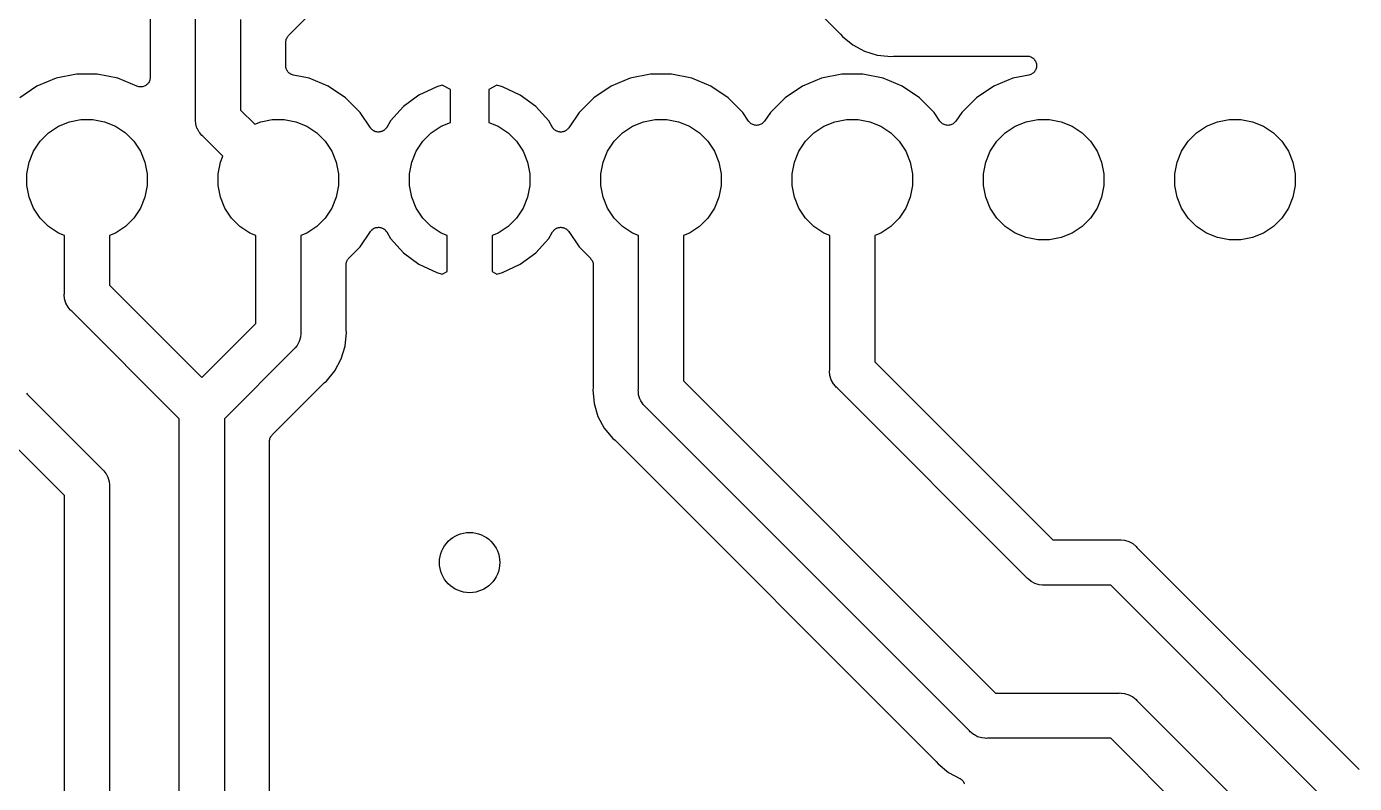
# Model space of a CAD drawing. Extents: x 102.4 to 160.8, y -97.5 to -19.5.
# Drawn here: x 122.64 to 140.27, y -51.19 to -41.15 of the extents above; entities that cross this region are included whole.
import ezdxf

# ---------------------------------------------------------------- set-up
doc = ezdxf.new("R2010")
doc.units = 0
doc.layers.add('BLACK', color=7, linetype='CONTINUOUS')

msp = doc.modelspace()

# ---------------------------------------------------------------- linework, layer by layer
at = {"layer": 'BLACK', "linetype": 'CONTINUOUS'}
for p, q in [((126.121, -41.2676), (129.125, -38.2641)), ((133.003, -40.8041), (133.44, -41.2407)), ((124.284, -40.9824), (124.284, -41.8225)), ((124.884, -42.3653), (124.884, -40.9467)), ((125.484, -41.0563), (125.484, -42.2557)), ((133.44, -41.2407), (133.441, -41.242)), ((133.441, -41.242), (133.445, -41.2462)), ((133.445, -41.2462), (133.448, -41.25)), ((126.084, -41.3556), (126.085, -41.3439)), ((126.084, -41.3569), (126.084, -41.3556)), ((126.084, -41.357), (126.084, -41.3569)), ((126.084, -41.3574), (126.084, -41.357)), ((126.084, -41.357), (126.084, -41.357)), ((126.084, -41.6682), (126.084, -41.3574)), ((126.085, -41.3439), (126.087, -41.3323)), ((126.087, -41.331), (126.09, -41.3198)), ((126.087, -41.3317), (126.087, -41.331)), ((126.087, -41.3323), (126.087, -41.3317)), ((126.09, -41.3198), (126.094, -41.3086)), ((126.094, -41.3074), (126.1, -41.297)), ((126.094, -41.308), (126.094, -41.3074)), ((126.094, -41.3086), (126.094, -41.308)), ((126.1, -41.297), (126.105, -41.2867)), ((126.105, -41.2867), (126.106, -41.2862)), ((126.106, -41.2856), (126.114, -41.2767)), ((126.106, -41.2862), (126.106, -41.2856)), ((126.114, -41.2767), (126.121, -41.2676)), ((133.448, -41.25), (133.473, -41.2795)), ((133.473, -41.2795), (133.61, -41.3919)), ((133.61, -41.3919), (133.766, -41.4755)), ((133.766, -41.4755), (133.936, -41.527)), ((133.936, -41.527), (134.074, -41.5406)), ((134.074, -41.5406), (134.074, -41.5406)), ((134.074, -41.5406), (134.112, -41.5444)), ((134.112, -41.5444), (134.15, -41.5406)), ((134.15, -41.5406), (134.152, -41.5404)), ((134.152, -41.5404), (134.157, -41.5405)), ((134.157, -41.5405), (134.162, -41.54)), ((134.162, -41.54), (135.923, -41.54)), ((135.923, -41.54), (135.925, -41.54)), ((135.925, -41.54), (135.937, -41.5414)), ((135.925, -41.54), (135.925, -41.54)), ((135.925, -41.54), (135.925, -41.54)), ((135.937, -41.5414), (135.95, -41.5428)), ((135.95, -41.5428), (135.95, -41.5428)), ((135.95, -41.5428), (135.95, -41.5428)), ((135.95, -41.5428), (135.961, -41.5465)), ((135.961, -41.5465), (135.973, -41.5502)), ((135.973, -41.5502), (135.973, -41.5503)), ((135.973, -41.5503), (135.973, -41.5503)), ((135.973, -41.5503), (135.984, -41.5561)), ((135.984, -41.5561), (135.995, -41.5621)), ((135.995, -41.5621), (135.995, -41.5622)), ((135.995, -41.5622), (135.995, -41.5622)), ((135.995, -41.5622), (136.004, -41.5695)), ((136.004, -41.5695), (136.014, -41.5781)), ((136.014, -41.5781), (136.014, -41.5781)), ((136.014, -41.5781), (136.014, -41.5781)), ((136.014, -41.5781), (136.021, -41.5868)), ((136.021, -41.5868), (136.029, -41.5974)), ((136.029, -41.5974), (136.029, -41.5974)), ((136.029, -41.5974), (136.029, -41.5975)), ((136.029, -41.5975), (136.035, -41.6081)), ((126.085, -41.6801), (126.084, -41.6682)), ((126.086, -41.6919), (126.085, -41.6801)), ((126.086, -41.6924), (126.086, -41.6919)), ((126.086, -41.6929), (126.086, -41.6924)), ((126.09, -41.7042), (126.086, -41.6929)), ((126.093, -41.7157), (126.09, -41.7042)), ((126.093, -41.7162), (126.093, -41.7157)), ((126.094, -41.7166), (126.093, -41.7162)), ((126.099, -41.7271), (126.094, -41.7166)), ((126.105, -41.7377), (126.099, -41.7271)), ((126.105, -41.7381), (126.105, -41.7377)), ((126.105, -41.7385), (126.105, -41.7381)), ((126.113, -41.7477), (126.105, -41.7385)), ((126.12, -41.757), (126.113, -41.7477)), ((126.121, -41.7573), (126.12, -41.757)), ((126.121, -41.7577), (126.121, -41.7573)), ((126.13, -41.7653), (126.121, -41.7577)), ((126.139, -41.773), (126.13, -41.7653)), ((126.14, -41.7732), (126.139, -41.773)), ((126.14, -41.7735), (126.14, -41.7732)), ((126.15, -41.7792), (126.14, -41.7735)), ((135.994, -41.7728), (135.983, -41.7786)), ((136.003, -41.765), (135.994, -41.7727)), ((135.994, -41.7727), (135.994, -41.7727)), ((135.994, -41.7727), (135.994, -41.7728)), ((136.013, -41.7571), (136.003, -41.765)), ((136.021, -41.7474), (136.013, -41.757)), ((136.013, -41.757), (136.013, -41.7571)), ((136.013, -41.7571), (136.013, -41.7571)), ((136.029, -41.738), (136.021, -41.7474)), ((136.034, -41.727), (136.029, -41.7379)), ((136.029, -41.7379), (136.029, -41.738)), ((136.029, -41.738), (136.029, -41.738)), ((136.04, -41.7162), (136.034, -41.727)), ((136.035, -41.6081), (136.041, -41.6193)), ((136.044, -41.7039), (136.04, -41.7161)), ((136.04, -41.7161), (136.04, -41.7162)), ((136.04, -41.7162), (136.04, -41.7162)), ((136.041, -41.6193), (136.041, -41.6194)), ((136.041, -41.6194), (136.041, -41.6194)), ((136.041, -41.6194), (136.044, -41.6306)), ((136.044, -41.6306), (136.048, -41.6431)), ((136.048, -41.6925), (136.044, -41.7039)), ((136.048, -41.6431), (136.048, -41.6432)), ((136.048, -41.6432), (136.048, -41.6432)), ((136.048, -41.6432), (136.049, -41.6548)), ((136.049, -41.6796), (136.048, -41.6924)), ((136.048, -41.6924), (136.048, -41.6925)), ((136.048, -41.6925), (136.048, -41.6925)), ((136.049, -41.6548), (136.05, -41.6678)), ((136.05, -41.6679), (136.049, -41.6796)), ((136.05, -41.6678), (136.05, -41.6678)), ((136.05, -41.6678), (136.05, -41.6679)), ((122.781, -41.9393), (122.552, -42.0925)), ((123.036, -41.8338), (122.781, -41.9393)), ((123.306, -41.78), (123.036, -41.8338)), ((123.582, -41.78), (123.306, -41.78)), ((123.852, -41.8338), (123.582, -41.78)), ((124.108, -41.9399), (123.852, -41.8338)), ((124.12, -41.9434), (124.108, -41.9399)), ((124.131, -41.9469), (124.12, -41.9434)), ((124.132, -41.947), (124.131, -41.9469)), ((124.132, -41.9471), (124.132, -41.947)), ((124.144, -41.9483), (124.132, -41.9471)), ((124.156, -41.9495), (124.144, -41.9483)), ((124.157, -41.9495), (124.156, -41.9495)), ((124.156, -41.9495), (124.156, -41.9495)), ((124.169, -41.9484), (124.157, -41.9495)), ((124.181, -41.9473), (124.169, -41.9484)), ((124.193, -41.9437), (124.181, -41.9471)), ((124.181, -41.9471), (124.181, -41.9472)), ((124.181, -41.9472), (124.181, -41.9473)), ((124.205, -41.9403), (124.193, -41.9437)), ((124.216, -41.9344), (124.205, -41.94)), ((124.205, -41.94), (124.205, -41.9401)), ((124.205, -41.9401), (124.205, -41.9403)), ((124.227, -41.9288), (124.216, -41.9344)), ((124.236, -41.9208), (124.227, -41.9284)), ((124.227, -41.9284), (124.227, -41.9286)), ((124.227, -41.9286), (124.227, -41.9288)), ((124.246, -41.9133), (124.236, -41.9208)), ((124.254, -41.9035), (124.246, -41.9128)), ((124.246, -41.9128), (124.246, -41.913)), ((124.246, -41.913), (124.246, -41.9133)), ((124.262, -41.8943), (124.254, -41.9035)), ((124.268, -41.8831), (124.262, -41.8937)), ((124.262, -41.8937), (124.262, -41.894)), ((124.262, -41.894), (124.262, -41.8943)), ((124.274, -41.8726), (124.268, -41.8831)), ((124.278, -41.8605), (124.274, -41.8719)), ((124.274, -41.8719), (124.274, -41.8722)), ((124.274, -41.8722), (124.274, -41.8726)), ((124.281, -41.8489), (124.278, -41.8605)), ((124.283, -41.8363), (124.281, -41.8483)), ((124.281, -41.8483), (124.281, -41.8486)), ((124.281, -41.8486), (124.281, -41.8489)), ((124.284, -41.8243), (124.283, -41.8363)), ((124.284, -41.8225), (124.284, -41.8236)), ((124.284, -41.8236), (124.284, -41.8236)), ((124.284, -41.8236), (124.284, -41.8237)), ((124.284, -41.8237), (124.284, -41.8243)), ((126.161, -41.7849), (126.15, -41.7792)), ((126.161, -41.7851), (126.161, -41.7849)), ((126.162, -41.7853), (126.161, -41.7851)), ((126.173, -41.7888), (126.162, -41.7853)), ((126.184, -41.7924), (126.173, -41.7888)), ((126.185, -41.7926), (126.184, -41.7924)), ((126.186, -41.7928), (126.185, -41.7926)), ((126.185, -41.7926), (126.185, -41.7926)), ((126.185, -41.7926), (126.185, -41.7926)), ((126.392, -41.8338), (126.186, -41.7928)), ((126.647, -41.9393), (126.392, -41.8338)), ((126.876, -42.0925), (126.647, -41.9393)), ((128.087, -41.9476), (127.852, -42.0584)), ((128.161, -41.9251), (128.087, -41.9476)), ((128.27, -41.9852), (128.161, -41.9251)), ((128.887, -41.9251), (128.778, -41.9852)), ((128.961, -41.9476), (128.887, -41.9251)), ((129.196, -42.0584), (128.961, -41.9476)), ((130.401, -41.9393), (130.172, -42.0925)), ((130.656, -41.8338), (130.401, -41.9393)), ((130.926, -41.78), (130.656, -41.8338)), ((131.202, -41.78), (130.926, -41.78)), ((131.472, -41.8338), (131.202, -41.78)), ((131.727, -41.9393), (131.472, -41.8338)), ((131.956, -42.0925), (131.727, -41.9393)), ((132.941, -41.9393), (132.712, -42.0925)), ((133.196, -41.8338), (132.941, -41.9393)), ((133.466, -41.78), (133.196, -41.8338)), ((133.742, -41.78), (133.466, -41.78)), ((134.012, -41.8338), (133.742, -41.78)), ((134.267, -41.9393), (134.012, -41.8338)), ((134.496, -42.0925), (134.267, -41.9393)), ((135.481, -41.9393), (135.252, -42.0925)), ((135.736, -41.8338), (135.481, -41.9393)), ((135.948, -41.7916), (135.736, -41.8338)), ((135.96, -41.7879), (135.948, -41.7916)), ((135.972, -41.7844), (135.96, -41.7879)), ((135.983, -41.7786), (135.972, -41.7844)), ((135.972, -41.7844), (135.972, -41.7844)), ((135.972, -41.7844), (135.972, -41.7844)), ((127.071, -42.2876), (126.876, -42.0925)), ((127.852, -42.0584), (127.646, -42.2111)), ((128.27, -42.4193), (128.27, -41.9852)), ((128.778, -41.9852), (128.778, -42.4193)), ((129.402, -42.2111), (129.196, -42.0584)), ((130.172, -42.0925), (129.977, -42.2876)), ((132.151, -42.2876), (131.956, -42.0925)), ((132.712, -42.0925), (132.517, -42.2876)), ((134.691, -42.2876), (134.496, -42.0925)), ((135.252, -42.0925), (135.057, -42.2876)), ((125.484, -42.2557), (125.672, -42.4434)), ((127.208, -42.492), (127.071, -42.2876)), ((127.646, -42.2111), (127.474, -42.4009)), ((129.574, -42.4009), (129.402, -42.2111)), ((129.977, -42.2876), (129.84, -42.492)), ((132.228, -42.4027), (132.151, -42.2876)), ((132.517, -42.2876), (132.44, -42.4027)), ((134.768, -42.4027), (134.691, -42.2876)), ((135.057, -42.2876), (134.98, -42.4027)), ((122.934, -42.5586), (123.065, -42.471)), ((123.065, -42.471), (123.211, -42.4107)), ((123.211, -42.4107), (123.365, -42.38)), ((123.365, -42.38), (123.523, -42.38)), ((123.523, -42.38), (123.677, -42.4107)), ((123.677, -42.4107), (123.823, -42.471)), ((123.823, -42.471), (123.954, -42.5586)), ((124.883, -42.38), (124.884, -42.3653)), ((124.884, -42.3947), (124.883, -42.38)), ((124.888, -42.4388), (124.884, -42.3947)), ((124.884, -42.3947), (124.884, -42.3947)), ((124.905, -42.4954), (124.888, -42.4388)), ((125.672, -42.4434), (125.751, -42.4107)), ((125.751, -42.4107), (125.905, -42.38)), ((125.905, -42.38), (126.063, -42.38)), ((126.063, -42.38), (126.217, -42.4107)), ((126.217, -42.4107), (126.363, -42.471)), ((126.363, -42.471), (126.494, -42.5586)), ((127.474, -42.4009), (127.423, -42.4868)), ((128.014, -42.5586), (128.145, -42.471)), ((128.145, -42.471), (128.27, -42.4193)), ((128.778, -42.4193), (128.903, -42.471)), ((128.903, -42.471), (129.034, -42.5586)), ((129.625, -42.4868), (129.574, -42.4009)), ((130.554, -42.5586), (130.685, -42.471)), ((130.685, -42.471), (130.831, -42.4107)), ((130.831, -42.4107), (130.985, -42.38)), ((130.985, -42.38), (131.143, -42.38)), ((131.143, -42.38), (131.297, -42.4107)), ((131.297, -42.4107), (131.443, -42.471)), ((131.443, -42.471), (131.574, -42.5586)), ((132.236, -42.4121), (132.228, -42.4027)), ((132.244, -42.4214), (132.236, -42.4121)), ((132.244, -42.4216), (132.244, -42.4214)), ((132.244, -42.4219), (132.244, -42.4216)), ((132.253, -42.4296), (132.244, -42.4219)), ((132.263, -42.4373), (132.253, -42.4296)), ((132.263, -42.4374), (132.263, -42.4373)), ((132.263, -42.4376), (132.263, -42.4374)), ((132.274, -42.4433), (132.263, -42.4376)), ((132.284, -42.4491), (132.274, -42.4433)), ((132.285, -42.4492), (132.284, -42.4491)), ((132.285, -42.4494), (132.285, -42.4492)), ((132.297, -42.453), (132.285, -42.4494)), ((132.308, -42.4565), (132.297, -42.453)), ((132.309, -42.4566), (132.308, -42.4565)), ((132.308, -42.4565), (132.308, -42.4565)), ((132.321, -42.4579), (132.309, -42.4566)), ((132.333, -42.4592), (132.321, -42.4579)), ((132.346, -42.458), (132.333, -42.4592)), ((132.333, -42.4592), (132.333, -42.4591)), ((132.333, -42.4591), (132.333, -42.4592)), ((132.357, -42.457), (132.346, -42.458)), ((132.358, -42.4569), (132.357, -42.457)), ((132.37, -42.4534), (132.358, -42.4568)), ((132.358, -42.4568), (132.358, -42.4569)), ((132.381, -42.45), (132.37, -42.4534)), ((132.382, -42.4499), (132.381, -42.45)), ((132.393, -42.4442), (132.382, -42.4498)), ((132.382, -42.4498), (132.382, -42.4499)), ((132.403, -42.4386), (132.393, -42.4442)), ((132.404, -42.4384), (132.403, -42.4386)), ((132.413, -42.4308), (132.404, -42.4382)), ((132.404, -42.4382), (132.404, -42.4384)), ((132.423, -42.4231), (132.413, -42.4308)), ((132.431, -42.4136), (132.423, -42.4227)), ((132.423, -42.4227), (132.423, -42.4229)), ((132.423, -42.4229), (132.423, -42.4231)), ((132.439, -42.4042), (132.431, -42.4136)), ((132.44, -42.4027), (132.439, -42.4036)), ((132.439, -42.4036), (132.439, -42.4036)), ((132.439, -42.4036), (132.439, -42.4037)), ((132.439, -42.4037), (132.439, -42.4042)), ((133.094, -42.5586), (133.225, -42.471)), ((133.225, -42.471), (133.371, -42.4107)), ((133.371, -42.4107), (133.525, -42.38)), ((133.525, -42.38), (133.683, -42.38)), ((133.683, -42.38), (133.837, -42.4107)), ((133.837, -42.4107), (133.983, -42.471)), ((133.983, -42.471), (134.114, -42.5586)), ((134.776, -42.4121), (134.768, -42.4027)), ((134.784, -42.4214), (134.776, -42.4121)), ((134.784, -42.4216), (134.784, -42.4214)), ((134.784, -42.4219), (134.784, -42.4216)), ((134.793, -42.4296), (134.784, -42.4219)), ((134.803, -42.4373), (134.793, -42.4296)), ((134.803, -42.4374), (134.803, -42.4373)), ((134.803, -42.4376), (134.803, -42.4374)), ((134.814, -42.4433), (134.803, -42.4376)), ((134.824, -42.4491), (134.814, -42.4433)), ((134.825, -42.4492), (134.824, -42.4491)), ((134.825, -42.4494), (134.825, -42.4492)), ((134.837, -42.453), (134.825, -42.4494)), ((134.848, -42.4565), (134.837, -42.453)), ((134.849, -42.4566), (134.848, -42.4565)), ((134.848, -42.4565), (134.848, -42.4565)), ((134.861, -42.4579), (134.849, -42.4566)), ((134.873, -42.4592), (134.861, -42.4579)), ((134.886, -42.458), (134.873, -42.4592)), ((134.873, -42.4592), (134.873, -42.4591)), ((134.873, -42.4591), (134.873, -42.4592)), ((134.897, -42.457), (134.886, -42.458)), ((134.898, -42.4569), (134.897, -42.457)), ((134.91, -42.4534), (134.898, -42.4568)), ((134.898, -42.4568), (134.898, -42.4569)), ((134.921, -42.45), (134.91, -42.4534)), ((134.922, -42.4499), (134.921, -42.45)), ((134.933, -42.4442), (134.922, -42.4498)), ((134.922, -42.4498), (134.922, -42.4499)), ((134.943, -42.4386), (134.933, -42.4442)), ((134.944, -42.4384), (134.943, -42.4386)), ((134.953, -42.4308), (134.944, -42.4382)), ((134.944, -42.4382), (134.944, -42.4384)), ((134.963, -42.4231), (134.953, -42.4308)), ((134.971, -42.4136), (134.963, -42.4227)), ((134.963, -42.4227), (134.963, -42.4229)), ((134.963, -42.4229), (134.963, -42.4231)), ((134.979, -42.4042), (134.971, -42.4136)), ((134.98, -42.4027), (134.979, -42.4036)), ((134.979, -42.4036), (134.979, -42.4036)), ((134.979, -42.4036), (134.979, -42.4037)), ((134.979, -42.4037), (134.979, -42.4042)), ((135.634, -42.5586), (135.765, -42.471)), ((135.765, -42.471), (135.911, -42.4107)), ((135.911, -42.4107), (136.065, -42.38)), ((136.065, -42.38), (136.223, -42.38)), ((136.223, -42.38), (136.377, -42.4107)), ((136.377, -42.4107), (136.523, -42.471)), ((136.523, -42.471), (136.654, -42.5586)), ((138.174, -42.5586), (138.305, -42.471)), ((138.305, -42.471), (138.451, -42.4107)), ((138.451, -42.4107), (138.605, -42.38)), ((138.605, -42.38), (138.763, -42.38)), ((138.763, -42.38), (138.917, -42.4107)), ((138.917, -42.4107), (139.063, -42.471)), ((139.063, -42.471), (139.194, -42.5586)), ((122.823, -42.67), (122.934, -42.5586)), ((123.954, -42.5586), (124.065, -42.67)), ((124.911, -42.5064), (124.905, -42.4954)), ((124.933, -42.5475), (124.911, -42.5064)), ((124.942, -42.5586), (124.933, -42.5475)), ((124.971, -42.5932), (124.942, -42.5586)), ((124.982, -42.6026), (124.971, -42.5932)), ((125.247, -42.8677), (124.982, -42.6026)), ((126.494, -42.5586), (126.605, -42.67)), ((127.21, -42.4942), (127.208, -42.492)), ((127.211, -42.4966), (127.21, -42.4942)), ((127.218, -42.5037), (127.211, -42.4966)), ((127.224, -42.5112), (127.218, -42.5037)), ((127.226, -42.513), (127.224, -42.5112)), ((127.228, -42.515), (127.226, -42.513)), ((127.236, -42.5208), (127.228, -42.515)), ((127.243, -42.5269), (127.236, -42.5208)), ((127.245, -42.5283), (127.243, -42.5269)), ((127.248, -42.5299), (127.245, -42.5283)), ((127.256, -42.5341), (127.248, -42.5299)), ((127.265, -42.5387), (127.256, -42.5341)), ((127.267, -42.5395), (127.265, -42.5387)), ((127.27, -42.5407), (127.267, -42.5395)), ((127.279, -42.5431), (127.27, -42.5407)), ((127.288, -42.5459), (127.279, -42.5431)), ((127.291, -42.5462), (127.288, -42.5459)), ((127.294, -42.5469), (127.291, -42.5462)), ((127.304, -42.5475), (127.294, -42.5469)), ((127.313, -42.5485), (127.304, -42.5475)), ((127.316, -42.5482), (127.313, -42.5485)), ((127.319, -42.5484), (127.316, -42.5482)), ((127.328, -42.5471), (127.319, -42.5484)), ((127.338, -42.5462), (127.328, -42.5471)), ((127.34, -42.5454), (127.338, -42.5462)), ((127.343, -42.545), (127.34, -42.5454)), ((127.352, -42.5419), (127.343, -42.545)), ((127.362, -42.5391), (127.352, -42.5419)), ((127.364, -42.5378), (127.362, -42.5391)), ((127.367, -42.5369), (127.364, -42.5378)), ((127.375, -42.5321), (127.367, -42.5369)), ((127.383, -42.5276), (127.375, -42.5321)), ((127.386, -42.5258), (127.383, -42.5276)), ((127.388, -42.5244), (127.386, -42.5258)), ((127.395, -42.518), (127.388, -42.5244)), ((127.403, -42.512), (127.395, -42.518)), ((127.405, -42.5099), (127.403, -42.512)), ((127.407, -42.508), (127.405, -42.5099)), ((127.412, -42.5003), (127.407, -42.508)), ((127.419, -42.493), (127.412, -42.5003)), ((127.42, -42.4905), (127.419, -42.493)), ((127.422, -42.4883), (127.42, -42.4905)), ((127.423, -42.4868), (127.422, -42.4883)), ((127.903, -42.67), (128.014, -42.5586)), ((129.034, -42.5586), (129.145, -42.67)), ((129.627, -42.489), (129.625, -42.4868)), ((129.628, -42.4915), (129.627, -42.489)), ((129.634, -42.499), (129.628, -42.4915)), ((129.64, -42.5067), (129.634, -42.499)), ((129.642, -42.5086), (129.64, -42.5067)), ((129.644, -42.5107), (129.642, -42.5086)), ((129.651, -42.5169), (129.644, -42.5107)), ((129.659, -42.5234), (129.651, -42.5169)), ((129.661, -42.5248), (129.659, -42.5234)), ((129.663, -42.5266), (129.661, -42.5248)), ((129.672, -42.5312), (129.663, -42.5266)), ((129.68, -42.5362), (129.672, -42.5312)), ((129.682, -42.5371), (129.68, -42.5362)), ((129.685, -42.5384), (129.682, -42.5371)), ((129.694, -42.5413), (129.685, -42.5384)), ((129.703, -42.5446), (129.694, -42.5413)), ((129.706, -42.545), (129.703, -42.5446)), ((129.708, -42.5458), (129.706, -42.545)), ((129.718, -42.5468), (129.708, -42.5458)), ((129.728, -42.5483), (129.718, -42.5468)), ((129.73, -42.5482), (129.728, -42.5483)), ((129.733, -42.5485), (129.73, -42.5482)), ((129.743, -42.5476), (129.733, -42.5485)), ((129.752, -42.5472), (129.743, -42.5476)), ((129.755, -42.5465), (129.752, -42.5472)), ((129.758, -42.5463), (129.755, -42.5465)), ((129.767, -42.5436), (129.758, -42.5463)), ((129.776, -42.5413), (129.767, -42.5436)), ((129.779, -42.5401), (129.776, -42.5413)), ((129.782, -42.5394), (129.779, -42.5401)), ((129.79, -42.5349), (129.782, -42.5394)), ((129.799, -42.5308), (129.79, -42.5349)), ((129.801, -42.5292), (129.799, -42.5308)), ((129.804, -42.5279), (129.801, -42.5292)), ((129.811, -42.5219), (129.804, -42.5279)), ((129.819, -42.5162), (129.811, -42.5219)), ((129.821, -42.5142), (129.819, -42.5162)), ((129.823, -42.5124), (129.821, -42.5142)), ((129.829, -42.5051), (129.823, -42.5124)), ((129.836, -42.498), (129.829, -42.5051)), ((129.837, -42.4956), (129.836, -42.498)), ((129.839, -42.4935), (129.837, -42.4956)), ((129.84, -42.492), (129.839, -42.4935)), ((130.443, -42.67), (130.554, -42.5586)), ((131.574, -42.5586), (131.685, -42.67)), ((132.983, -42.67), (133.094, -42.5586)), ((134.114, -42.5586), (134.225, -42.67)), ((135.523, -42.67), (135.634, -42.5586)), ((136.654, -42.5586), (136.765, -42.67)), ((138.063, -42.67), (138.174, -42.5586)), ((139.194, -42.5586), (139.305, -42.67)), ((122.675, -42.9466), (122.735, -42.8011)), ((122.735, -42.8011), (122.823, -42.67)), ((124.065, -42.67), (124.153, -42.8011)), ((124.153, -42.8011), (124.213, -42.9466)), ((126.605, -42.67), (126.693, -42.8011)), ((126.693, -42.8011), (126.753, -42.9466)), ((127.755, -42.9466), (127.815, -42.8011)), ((127.815, -42.8011), (127.903, -42.67)), ((129.145, -42.67), (129.233, -42.8011)), ((129.233, -42.8011), (129.293, -42.9466)), ((130.295, -42.9466), (130.355, -42.8011)), ((130.355, -42.8011), (130.443, -42.67)), ((131.685, -42.67), (131.773, -42.8011)), ((131.773, -42.8011), (131.833, -42.9466)), ((132.835, -42.9466), (132.895, -42.8011)), ((132.895, -42.8011), (132.983, -42.67)), ((134.225, -42.67), (134.313, -42.8011)), ((134.313, -42.8011), (134.373, -42.9466)), ((135.375, -42.9466), (135.435, -42.8011)), ((135.435, -42.8011), (135.523, -42.67)), ((136.765, -42.67), (136.853, -42.8011)), ((136.853, -42.8011), (136.913, -42.9466)), ((137.915, -42.9466), (137.975, -42.8011)), ((137.975, -42.8011), (138.063, -42.67)), ((139.305, -42.67), (139.393, -42.8011)), ((139.393, -42.8011), (139.453, -42.9466)), ((122.644, -43.1012), (122.675, -42.9466)), ((124.213, -42.9466), (124.244, -43.1012)), ((125.184, -43.1012), (125.215, -42.9466)), ((125.215, -42.9466), (125.247, -42.8677)), ((126.753, -42.9466), (126.784, -43.1012)), ((127.724, -43.1012), (127.755, -42.9466)), ((129.293, -42.9466), (129.324, -43.1012)), ((130.264, -43.1012), (130.295, -42.9466)), ((131.833, -42.9466), (131.864, -43.1012)), ((132.804, -43.1012), (132.835, -42.9466)), ((134.373, -42.9466), (134.404, -43.1012)), ((135.344, -43.1012), (135.375, -42.9466)), ((136.913, -42.9466), (136.944, -43.1012)), ((137.884, -43.1012), (137.915, -42.9466)), ((139.453, -42.9466), (139.484, -43.1012)), ((122.644, -43.2588), (122.644, -43.1012)), ((124.244, -43.1012), (124.244, -43.2588)), ((125.184, -43.2588), (125.184, -43.1012)), ((126.784, -43.1012), (126.784, -43.2588)), ((127.724, -43.2588), (127.724, -43.1012)), ((129.324, -43.1012), (129.324, -43.2588)), ((130.264, -43.2588), (130.264, -43.1012)), ((131.864, -43.1012), (131.864, -43.2588)), ((132.804, -43.2588), (132.804, -43.1012)), ((134.404, -43.1012), (134.404, -43.2588)), ((135.344, -43.2588), (135.344, -43.1012)), ((136.944, -43.1012), (136.944, -43.2588)), ((137.884, -43.2588), (137.884, -43.1012)), ((139.484, -43.1012), (139.484, -43.2588)), ((122.675, -43.4134), (122.644, -43.2588)), ((124.244, -43.2588), (124.213, -43.4134)), ((125.215, -43.4134), (125.184, -43.2588)), ((126.784, -43.2588), (126.753, -43.4134)), ((127.755, -43.4134), (127.724, -43.2588)), ((129.324, -43.2588), (129.293, -43.4134)), ((130.295, -43.4134), (130.264, -43.2588)), ((131.864, -43.2588), (131.833, -43.4134)), ((132.835, -43.4134), (132.804, -43.2588)), ((134.404, -43.2588), (134.373, -43.4134)), ((135.375, -43.4134), (135.344, -43.2588)), ((136.944, -43.2588), (136.913, -43.4134)), ((137.915, -43.4134), (137.884, -43.2588)), ((139.484, -43.2588), (139.453, -43.4134)), ((122.735, -43.5589), (122.675, -43.4134)), ((124.213, -43.4134), (124.153, -43.5589)), ((125.275, -43.5589), (125.215, -43.4134)), ((126.753, -43.4134), (126.693, -43.5589)), ((127.815, -43.5589), (127.755, -43.4134)), ((129.293, -43.4134), (129.233, -43.5589)), ((130.355, -43.5589), (130.295, -43.4134)), ((131.833, -43.4134), (131.773, -43.5589)), ((132.895, -43.5589), (132.835, -43.4134)), ((134.373, -43.4134), (134.313, -43.5589)), ((135.435, -43.5589), (135.375, -43.4134)), ((136.913, -43.4134), (136.853, -43.5589)), ((137.975, -43.5589), (137.915, -43.4134)), ((139.453, -43.4134), (139.393, -43.5589)), ((122.823, -43.69), (122.735, -43.5589)), ((122.934, -43.8014), (122.823, -43.69)), ((124.065, -43.69), (123.954, -43.8014)), ((124.153, -43.5589), (124.065, -43.69)), ((125.363, -43.69), (125.275, -43.5589)), ((125.474, -43.8014), (125.363, -43.69)), ((126.605, -43.69), (126.494, -43.8014)), ((126.693, -43.5589), (126.605, -43.69)), ((127.903, -43.69), (127.815, -43.5589)), ((128.014, -43.8014), (127.903, -43.69)), ((129.145, -43.69), (129.034, -43.8014)), ((129.233, -43.5589), (129.145, -43.69)), ((130.443, -43.69), (130.355, -43.5589)), ((130.554, -43.8014), (130.443, -43.69)), ((131.685, -43.69), (131.574, -43.8014)), ((131.773, -43.5589), (131.685, -43.69)), ((132.983, -43.69), (132.895, -43.5589)), ((133.094, -43.8014), (132.983, -43.69)), ((134.225, -43.69), (134.114, -43.8014)), ((134.313, -43.5589), (134.225, -43.69)), ((135.523, -43.69), (135.435, -43.5589)), ((135.634, -43.8014), (135.523, -43.69)), ((136.765, -43.69), (136.654, -43.8014)), ((136.853, -43.5589), (136.765, -43.69)), ((138.063, -43.69), (137.975, -43.5589)), ((138.174, -43.8014), (138.063, -43.69)), ((139.305, -43.69), (139.194, -43.8014)), ((139.393, -43.5589), (139.305, -43.69)), ((123.065, -43.889), (122.934, -43.8014)), ((123.144, -43.9216), (123.065, -43.889)), ((123.823, -43.889), (123.744, -43.9216)), ((123.954, -43.8014), (123.823, -43.889)), ((125.605, -43.889), (125.474, -43.8014)), ((125.684, -43.9216), (125.605, -43.889)), ((126.363, -43.889), (126.284, -43.9216)), ((126.494, -43.8014), (126.363, -43.889)), ((127.071, -44.0724), (127.208, -43.868)), ((127.208, -43.868), (127.209, -43.8665)), ((127.209, -43.8665), (127.211, -43.8644)), ((127.211, -43.8644), (127.212, -43.862)), ((127.212, -43.862), (127.219, -43.8549)), ((127.219, -43.8549), (127.225, -43.8476)), ((127.225, -43.8476), (127.227, -43.8458)), ((127.227, -43.8458), (127.229, -43.8438)), ((127.229, -43.8438), (127.237, -43.8381)), ((127.237, -43.8381), (127.244, -43.8321)), ((127.244, -43.8321), (127.247, -43.8308)), ((127.247, -43.8308), (127.249, -43.8292)), ((127.249, -43.8292), (127.258, -43.8251)), ((127.258, -43.8251), (127.266, -43.8206)), ((127.266, -43.8206), (127.269, -43.8199)), ((127.269, -43.8199), (127.272, -43.8187)), ((127.272, -43.8187), (127.281, -43.8164)), ((127.281, -43.8164), (127.29, -43.8137)), ((127.29, -43.8137), (127.293, -43.8135)), ((127.293, -43.8135), (127.296, -43.8128)), ((127.296, -43.8128), (127.305, -43.8124)), ((127.305, -43.8124), (127.315, -43.8115)), ((127.315, -43.8115), (127.318, -43.8118)), ((127.318, -43.8118), (127.32, -43.8117)), ((127.32, -43.8117), (127.33, -43.8132)), ((127.33, -43.8132), (127.34, -43.8142)), ((127.34, -43.8142), (127.342, -43.815)), ((127.342, -43.815), (127.345, -43.8154)), ((127.345, -43.8154), (127.354, -43.8187)), ((127.354, -43.8187), (127.363, -43.8216)), ((127.363, -43.8216), (127.366, -43.8229)), ((127.366, -43.8229), (127.368, -43.8238)), ((127.368, -43.8238), (127.377, -43.8288)), ((127.377, -43.8288), (127.385, -43.8334)), ((127.385, -43.8334), (127.387, -43.8352)), ((127.387, -43.8352), (127.389, -43.8366)), ((127.389, -43.8366), (127.397, -43.8431)), ((127.397, -43.8431), (127.404, -43.8493)), ((127.404, -43.8493), (127.406, -43.8514)), ((127.406, -43.8514), (127.408, -43.8533)), ((127.408, -43.8533), (127.414, -43.861)), ((127.414, -43.861), (127.42, -43.8685)), ((127.42, -43.8685), (127.421, -43.871)), ((127.421, -43.871), (127.423, -43.8732)), ((127.423, -43.8732), (127.474, -43.9591)), ((128.145, -43.889), (128.014, -43.8014)), ((128.224, -43.9216), (128.145, -43.889)), ((128.903, -43.889), (128.824, -43.9216)), ((129.034, -43.8014), (128.903, -43.889)), ((129.574, -43.9591), (129.625, -43.8732)), ((129.625, -43.8732), (129.626, -43.8717)), ((129.626, -43.8717), (129.628, -43.8695)), ((129.628, -43.8695), (129.629, -43.867)), ((129.629, -43.867), (129.636, -43.8597)), ((129.636, -43.8597), (129.641, -43.852)), ((129.641, -43.852), (129.643, -43.8501)), ((129.643, -43.8501), (129.645, -43.848)), ((129.645, -43.848), (129.653, -43.842)), ((129.653, -43.842), (129.66, -43.8356)), ((129.66, -43.8356), (129.662, -43.8342)), ((129.662, -43.8342), (129.665, -43.8324)), ((129.665, -43.8324), (129.673, -43.8279)), ((129.673, -43.8279), (129.681, -43.8231)), ((129.681, -43.8231), (129.684, -43.8222)), ((129.684, -43.8222), (129.686, -43.8209)), ((129.686, -43.8209), (129.696, -43.8181)), ((129.696, -43.8181), (129.705, -43.815)), ((129.705, -43.815), (129.708, -43.8146)), ((129.708, -43.8146), (129.71, -43.8138)), ((129.71, -43.8138), (129.72, -43.8129)), ((129.72, -43.8129), (129.729, -43.8116)), ((129.729, -43.8116), (129.732, -43.8118)), ((129.732, -43.8118), (129.735, -43.8115)), ((129.735, -43.8115), (129.744, -43.8125)), ((129.744, -43.8125), (129.754, -43.8131)), ((129.754, -43.8131), (129.757, -43.8138)), ((129.757, -43.8138), (129.76, -43.8141)), ((129.76, -43.8141), (129.769, -43.8169)), ((129.769, -43.8169), (129.778, -43.8193)), ((129.778, -43.8193), (129.781, -43.8205)), ((129.781, -43.8205), (129.783, -43.8213)), ((129.783, -43.8213), (129.792, -43.8259)), ((129.792, -43.8259), (129.8, -43.8301)), ((129.8, -43.8301), (129.803, -43.8317)), ((129.803, -43.8317), (129.805, -43.8331)), ((129.805, -43.8331), (129.813, -43.8392)), ((129.813, -43.8392), (129.82, -43.845)), ((129.82, -43.845), (129.822, -43.847)), ((129.822, -43.847), (129.824, -43.8488)), ((129.824, -43.8488), (129.83, -43.8563)), ((129.83, -43.8563), (129.837, -43.8634)), ((129.837, -43.8634), (129.838, -43.8658)), ((129.838, -43.8658), (129.84, -43.868)), ((129.84, -43.868), (129.977, -44.0724)), ((130.685, -43.889), (130.554, -43.8014)), ((130.764, -43.9216), (130.685, -43.889)), ((131.443, -43.889), (131.364, -43.9216)), ((131.574, -43.8014), (131.443, -43.889)), ((133.225, -43.889), (133.094, -43.8014)), ((133.304, -43.9216), (133.225, -43.889)), ((133.983, -43.889), (133.904, -43.9216)), ((134.114, -43.8014), (133.983, -43.889)), ((135.765, -43.889), (135.634, -43.8014)), ((135.911, -43.9493), (135.765, -43.889)), ((136.523, -43.889), (136.377, -43.9493)), ((136.654, -43.8014), (136.523, -43.889)), ((138.305, -43.889), (138.174, -43.8014)), ((138.451, -43.9493), (138.305, -43.889)), ((139.063, -43.889), (138.917, -43.9493)), ((139.194, -43.8014), (139.063, -43.889)), ((123.144, -44.6893), (123.144, -43.9216)), ((123.744, -43.9216), (123.744, -44.5797)), ((125.684, -45.0877), (125.684, -43.9216)), ((126.284, -43.9216), (126.284, -45.1973)), ((127.474, -43.9591), (127.646, -44.1489)), ((128.224, -44.2966), (128.224, -43.9216)), ((128.824, -43.9216), (128.824, -44.4001)), ((129.402, -44.1489), (129.574, -43.9591)), ((130.764, -45.9593), (130.764, -43.9216)), ((131.364, -43.9216), (131.364, -45.8497)), ((133.304, -45.7053), (133.304, -43.9216)), ((133.904, -43.9216), (133.904, -45.5957)), ((136.065, -43.98), (135.911, -43.9493)), ((136.223, -43.98), (136.065, -43.98)), ((136.377, -43.9493), (136.223, -43.98)), ((138.605, -43.98), (138.451, -43.9493)), ((138.763, -43.98), (138.605, -43.98)), ((138.917, -43.9493), (138.763, -43.98)), ((126.9, -44.2522), (126.905, -44.2419)), ((126.905, -44.2419), (126.906, -44.2413)), ((126.906, -44.2408), (126.914, -44.2318)), ((126.906, -44.2413), (126.906, -44.2408)), ((126.914, -44.2318), (126.921, -44.2227)), ((126.921, -44.2227), (127.071, -44.0724)), ((127.646, -44.1489), (127.852, -44.3016)), ((129.196, -44.3016), (129.402, -44.1489)), ((129.977, -44.0724), (130.127, -44.2227)), ((130.127, -44.2227), (130.127, -44.223)), ((130.127, -44.223), (130.127, -44.223)), ((130.127, -44.223), (130.127, -44.223)), ((130.127, -44.223), (130.128, -44.224)), ((130.128, -44.224), (130.135, -44.2332)), ((130.135, -44.2332), (130.143, -44.2422)), ((130.143, -44.2422), (130.143, -44.2428)), ((130.143, -44.2428), (130.144, -44.2433)), ((130.144, -44.2433), (130.149, -44.2538)), ((126.884, -44.3107), (126.885, -44.2991)), ((126.884, -44.312), (126.884, -44.3107)), ((126.884, -44.3121), (126.884, -44.312)), ((126.884, -44.3125), (126.884, -44.3121)), ((126.884, -44.3121), (126.884, -44.3121)), ((126.884, -45.1616), (126.884, -44.3125)), ((126.885, -44.2991), (126.887, -44.2874)), ((126.887, -44.2861), (126.89, -44.2749)), ((126.887, -44.2868), (126.887, -44.2861)), ((126.887, -44.2874), (126.887, -44.2868)), ((126.89, -44.2749), (126.894, -44.2637)), ((126.894, -44.2625), (126.9, -44.2522)), ((126.894, -44.2631), (126.894, -44.2625)), ((126.894, -44.2637), (126.894, -44.2631)), ((127.852, -44.3016), (128.087, -44.4124)), ((128.087, -44.4124), (128.161, -44.4349)), ((128.161, -44.4349), (128.224, -44.4001)), ((128.224, -44.4001), (128.224, -44.2966)), ((128.224, -44.2966), (128.224, -44.2966)), ((128.824, -44.4001), (128.887, -44.4349)), ((128.887, -44.4349), (128.961, -44.4124)), ((128.961, -44.4124), (129.196, -44.3016)), ((130.149, -44.2538), (130.154, -44.2641)), ((130.154, -44.2641), (130.155, -44.2647)), ((130.155, -44.2647), (130.155, -44.2653)), ((130.155, -44.2653), (130.158, -44.2766)), ((130.158, -44.2766), (130.162, -44.2878)), ((130.162, -44.2878), (130.162, -44.2885)), ((130.162, -44.2885), (130.162, -44.2891)), ((130.162, -44.2891), (130.163, -44.3008)), ((130.163, -44.3008), (130.164, -44.3125)), ((130.164, -44.3125), (130.164, -45.9236)), ((123.744, -44.5797), (124.968, -45.8037)), ((123.143, -44.704), (123.144, -44.6893)), ((123.148, -44.7628), (123.143, -44.704)), ((123.165, -44.8194), (123.148, -44.7628)), ((123.193, -44.8715), (123.165, -44.8194)), ((123.221, -44.9057), (123.193, -44.8715)), ((123.231, -44.9172), (123.221, -44.9057)), ((123.242, -44.9265), (123.231, -44.9172)), ((124.668, -46.3523), (123.242, -44.9265)), ((124.968, -45.8037), (125.684, -45.0877)), ((126.28, -45.2708), (126.263, -45.3274)), ((126.284, -45.2267), (126.28, -45.2708)), ((126.284, -45.1973), (126.285, -45.212)), ((126.285, -45.212), (126.284, -45.2267)), ((126.284, -45.2267), (126.284, -45.2267)), ((126.871, -45.3884), (126.885, -45.25)), ((126.885, -45.1669), (126.884, -45.1616)), ((126.884, -45.1722), (126.885, -45.1669)), ((126.885, -45.174), (126.884, -45.1722)), ((126.888, -45.212), (126.885, -45.174)), ((126.885, -45.25), (126.888, -45.212)), ((126.885, -45.25), (126.885, -45.25)), ((126.186, -45.4345), (125.268, -46.3523)), ((126.197, -45.4252), (126.186, -45.4345)), ((126.207, -45.4133), (126.197, -45.4252)), ((126.235, -45.3795), (126.207, -45.4133)), ((126.254, -45.3427), (126.235, -45.3795)), ((126.263, -45.3274), (126.254, -45.3427)), ((126.82, -45.5581), (126.871, -45.3884)), ((126.736, -45.7144), (126.82, -45.5581)), ((133.904, -45.5957), (136.268, -47.96)), ((126.623, -45.8515), (126.736, -45.7144)), ((133.303, -45.72), (133.304, -45.7053)), ((133.308, -45.7788), (133.303, -45.72)), ((133.325, -45.8354), (133.308, -45.7788)), ((125.905, -46.5636), (126.585, -45.8841)), ((126.585, -45.8841), (126.586, -45.8828)), ((126.586, -45.8828), (126.59, -45.8795)), ((126.59, -45.8795), (126.594, -45.8757)), ((126.594, -45.8757), (126.623, -45.8515)), ((130.163, -45.936), (130.16, -45.974)), ((130.16, -45.974), (130.163, -46.012)), ((130.164, -45.9253), (130.163, -45.9307)), ((130.163, -45.9307), (130.163, -45.936)), ((130.164, -45.9236), (130.164, -45.9253)), ((130.763, -45.974), (130.764, -45.9593)), ((130.764, -45.9887), (130.763, -45.974)), ((130.768, -46.0328), (130.764, -45.9887)), ((130.764, -45.9887), (130.764, -45.9887)), ((131.364, -45.8497), (135.506, -49.992)), ((133.353, -45.8875), (133.325, -45.8354)), ((133.381, -45.9217), (133.353, -45.8875)), ((133.391, -45.9332), (133.381, -45.9217)), ((133.402, -45.9425), (133.391, -45.9332)), ((135.921, -48.4617), (133.402, -45.9425)), ((122.641, -46.0148), (122.651, -46.0263)), ((122.651, -46.0263), (123.646, -47.0215)), ((130.163, -46.012), (130.163, -46.0121)), ((130.163, -46.0121), (130.177, -46.1504)), ((130.177, -46.1504), (130.228, -46.3201)), ((130.785, -46.0894), (130.768, -46.0328)), ((130.798, -46.1126), (130.785, -46.0894)), ((130.813, -46.1415), (130.798, -46.1126)), ((130.83, -46.1613), (130.813, -46.1415)), ((130.851, -46.1872), (130.83, -46.1613)), ((124.668, -60.025), (124.668, -46.3523)), ((125.268, -46.3523), (125.268, -60.1346)), ((130.228, -46.3201), (130.312, -46.4764)), ((130.862, -46.1966), (130.851, -46.1872)), ((135.159, -50.4937), (130.862, -46.1966)), ((123.144, -47.3683), (122.304, -46.528)), ((130.312, -46.4764), (130.425, -46.6135)), ((125.868, -46.6516), (125.869, -46.6399)), ((125.868, -46.6529), (125.868, -46.6516)), ((125.868, -46.653), (125.868, -46.6529)), ((125.868, -46.6534), (125.868, -46.653)), ((125.868, -46.653), (125.868, -46.653)), ((125.868, -60.0989), (125.868, -46.6534)), ((125.869, -46.6399), (125.871, -46.6283)), ((125.871, -46.627), (125.874, -46.6158)), ((125.871, -46.6277), (125.871, -46.627)), ((125.871, -46.6283), (125.871, -46.6277)), ((125.874, -46.6158), (125.878, -46.6046)), ((125.878, -46.6034), (125.884, -46.593)), ((125.878, -46.604), (125.878, -46.6034)), ((125.878, -46.6046), (125.878, -46.604)), ((125.884, -46.593), (125.889, -46.5827)), ((125.889, -46.5827), (125.89, -46.5822)), ((125.89, -46.5816), (125.898, -46.5727)), ((125.89, -46.5822), (125.89, -46.5816)), ((125.898, -46.5727), (125.905, -46.5636)), ((130.425, -46.6135), (130.454, -46.6377)), ((130.454, -46.6377), (130.455, -46.6388)), ((130.455, -46.6388), (130.459, -46.6427)), ((130.459, -46.6427), (130.463, -46.6461)), ((130.463, -46.6461), (134.71, -50.8927)), ((123.646, -47.0215), (123.657, -47.0308)), ((123.657, -47.0308), (123.667, -47.0423)), ((123.667, -47.0423), (123.695, -47.0765)), ((123.695, -47.0765), (123.699, -47.0848)), ((123.699, -47.0848), (123.723, -47.1286)), ((123.723, -47.1286), (123.74, -47.1852)), ((123.74, -47.1852), (123.744, -47.2293)), ((123.744, -47.2293), (123.744, -47.2293)), ((123.744, -47.2293), (123.745, -47.244)), ((123.144, -52.1997), (123.144, -47.3683)), ((123.745, -47.244), (123.744, -47.2587)), ((123.744, -47.2587), (123.744, -52.3093)), ((136.268, -47.96), (137.145, -47.96)), ((137.145, -47.96), (137.16, -47.9585)), ((137.16, -47.9585), (137.175, -47.96)), ((137.175, -47.96), (137.175, -47.96)), ((137.175, -47.96), (137.219, -47.9643)), ((137.219, -47.9643), (137.275, -47.9815)), ((137.275, -47.9815), (137.327, -48.0094)), ((137.327, -48.0094), (137.373, -48.0468)), ((137.373, -48.0468), (137.383, -48.0583)), ((137.383, -48.0583), (140.332, -51.008)), ((135.931, -48.4732), (135.921, -48.4617)), ((135.942, -48.4825), (135.931, -48.4732)), ((135.977, -48.5106), (135.942, -48.4825)), ((135.996, -48.5211), (135.977, -48.5106)), ((136.029, -48.5385), (135.996, -48.5211)), ((136.085, -48.5557), (136.029, -48.5385)), ((136.129, -48.56), (136.085, -48.5557)), ((136.144, -48.5615), (136.129, -48.56)), ((136.129, -48.56), (136.129, -48.56)), ((136.159, -48.56), (136.144, -48.5615)), ((137.036, -48.56), (136.159, -48.56)), ((139.985, -51.5097), (137.036, -48.56)), ((135.506, -49.992), (137.145, -49.992)), ((137.145, -49.992), (137.16, -49.9905)), ((137.16, -49.9905), (137.175, -49.992)), ((137.175, -49.992), (137.175, -49.992)), ((137.175, -49.992), (137.219, -49.9963)), ((137.219, -49.9963), (137.275, -50.0135)), ((137.275, -50.0135), (137.327, -50.0414)), ((137.327, -50.0414), (137.373, -50.0788)), ((137.373, -50.0788), (137.383, -50.0903)), ((137.383, -50.0903), (140.332, -53.04)), ((135.169, -50.5052), (135.159, -50.4937)), ((135.18, -50.5145), (135.169, -50.5052)), ((135.215, -50.5426), (135.18, -50.5145)), ((135.225, -50.5481), (135.215, -50.5426)), ((135.267, -50.5705), (135.225, -50.5481)), ((135.323, -50.5877), (135.267, -50.5705)), ((135.367, -50.592), (135.323, -50.5877)), ((135.382, -50.5934), (135.367, -50.592)), ((135.367, -50.592), (135.367, -50.592)), ((135.397, -50.592), (135.382, -50.5934)), ((137.036, -50.592), (135.397, -50.592)), ((139.985, -53.5417), (137.036, -50.592)), ((134.71, -50.8927), (134.711, -50.894)), ((134.711, -50.894), (134.715, -50.8982)), ((134.715, -50.8982), (134.718, -50.902)), ((134.718, -50.902), (134.743, -50.9315)), ((134.743, -50.9315), (134.88, -51.0439)), ((134.88, -51.0439), (135.032, -51.1256)), ((135.032, -51.1256), (135.034, -51.1264)), ((135.034, -51.1264), (135.039, -51.1298)), ((135.039, -51.1298), (135.044, -51.1327)), ((135.044, -51.1327), (135.049, -51.1368)), ((135.049, -51.1368), (135.054, -51.1405)), ((135.054, -51.1405), (135.058, -51.1447)), ((135.058, -51.1447), (135.063, -51.1486)), ((135.063, -51.1486), (135.067, -51.1536)), ((135.067, -51.1536), (135.072, -51.1582)), ((135.072, -51.1582), (135.075, -51.1632)), ((135.075, -51.1632), (135.079, -51.1678)), ((135.079, -51.1678), (135.082, -51.1736)), ((135.082, -51.1736), (135.085, -51.179)), ((135.085, -51.179), (135.087, -51.1845)), ((135.087, -51.1845), (135.09, -51.1898)), ((135.09, -51.1898), (135.092, -51.196))]:
    msp.add_line(p, q, dxfattribs=at)
at = {"layer": 'BLACK'}
msp.add_circle((128.524, -48.26), 0.4, dxfattribs=at)

doc.saveas('drawing.dxf')
